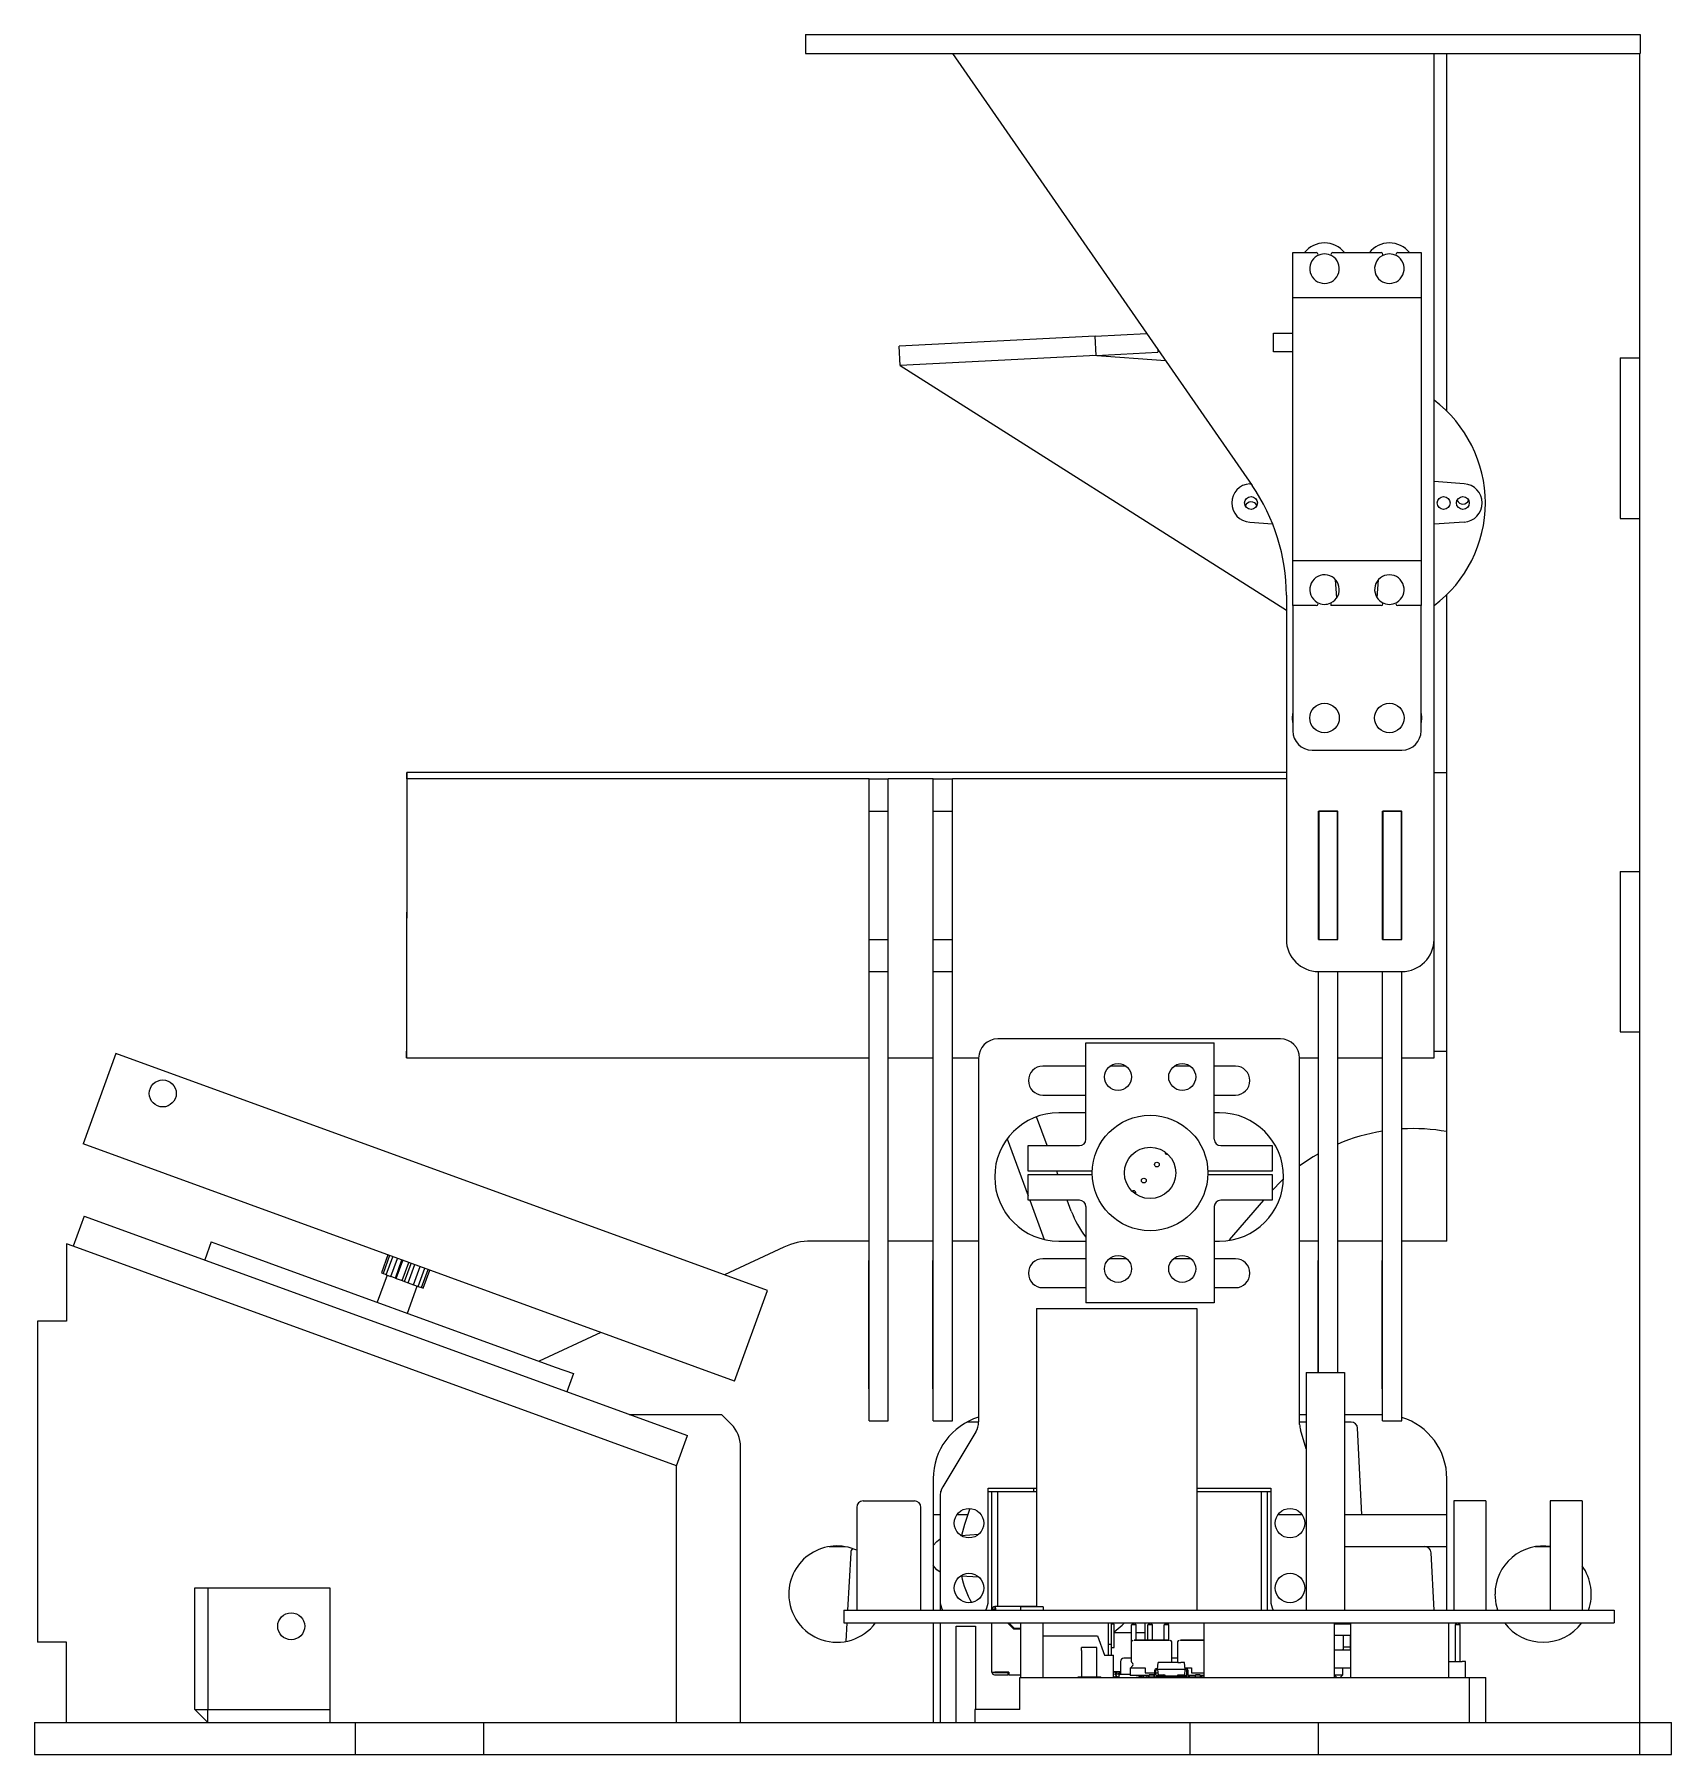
# Model space of a CAD drawing. Header units: millimetres. Extents: x -892 to 1085, y 100 to 1264.
# Drawn here: x -891.9 to -636.9, y 449.1 to 717.1 of the extents above; entities that cross this region are included whole.
import ezdxf

# ---------------------------------------------------------------- set-up
doc = ezdxf.new("R2010")
doc.units = ezdxf.units.MM

msp = doc.modelspace()

# ---------------------------------------------------------------- linework, layer by layer
at = {"color": 7, "linetype": 'Continuous', "lineweight": 15}
for p, q in [((-771.84, 717.12), (-771.84, 714.12)), ((-771.84, 717.12), (-641.84, 717.12)), ((-641.84, 717.12), (-641.84, 714.12)), ((-771.84, 714.12), (-641.84, 714.12)), ((-748.94, 714.12), (-702.28, 646.83)), ((-673.94, 576.12), (-673.94, 714.12)), ((-671.94, 658.4), (-671.94, 714.12)), ((-641.94, 714.12), (-641.94, 666.72)), ((-695.94, 683.12), (-692.29, 683.12)), ((-695.94, 676.12), (-695.94, 683.12)), ((-689.69, 683.12), (-682.19, 683.12)), ((-679.59, 683.12), (-675.94, 683.12)), ((-675.94, 683.12), (-675.94, 676.12)), ((-695.94, 635.12), (-695.94, 676.12)), ((-695.94, 676.12), (-675.94, 676.12)), ((-675.94, 676.12), (-675.94, 635.12)), ((-726.72, 670.1), (-757.26, 668.56)), ((-726.72, 670.1), (-718.7, 670.5)), ((-726.57, 667.1), (-726.72, 670.1)), ((-698.94, 670.57), (-695.94, 670.57)), ((-698.94, 667.67), (-698.94, 670.57)), ((-757.11, 665.56), (-757.26, 668.56)), ((-726.57, 667.1), (-716.94, 667.59)), ((-716.97, 668.01), (-716.94, 667.59)), ((-695.94, 667.67), (-698.94, 667.67)), ((-726.57, 667.1), (-757.11, 665.56)), ((-757.11, 665.56), (-696.94, 627.41)), ((-715.76, 666.27), (-727.14, 667.07)), ((-644.94, 666.72), (-644.94, 641.72)), ((-644.94, 666.72), (-641.94, 666.72)), ((-641.94, 666.72), (-641.94, 641.72)), ((-702.65, 647.11), (-702.49, 647.12)), ((-669.22, 647.11), (-673.94, 647.44)), ((-702.65, 641.13), (-699.08, 640.87)), ((-669.22, 641.13), (-673.94, 640.79)), ((-644.94, 641.72), (-641.94, 641.72)), ((-641.94, 641.72), (-641.94, 586.72)), ((-675.94, 635.12), (-695.94, 635.12)), ((-695.94, 628.12), (-695.94, 635.12)), ((-675.94, 635.12), (-675.94, 628.12)), ((-689.07, 629.35), (-689.26, 632.14)), ((-682.81, 629.35), (-682.61, 632.14)), ((-671.94, 602.14), (-671.94, 629.84)), ((-696.94, 629.74), (-696.94, 576.12)), ((-695.94, 628.12), (-695.94, 608.62)), ((-692.29, 628.12), (-695.94, 628.12)), ((-689.99, 628.55), (-689.99, 628.12)), ((-682.19, 628.12), (-689.99, 628.12)), ((-675.94, 628.12), (-679.59, 628.12)), ((-675.94, 608.62), (-675.94, 628.12)), ((-692.94, 605.62), (-678.94, 605.62)), ((-833.94, 602.14), (-833.98, 558.71)), ((-833.94, 601.12), (-833.98, 557.69)), ((-833.94, 601.12), (-833.94, 602.14)), ((-696.94, 602.14), (-833.94, 602.14)), ((-761.94, 601.12), (-833.94, 601.12)), ((-761.94, 601.12), (-758.94, 601.12)), ((-761.94, 596.12), (-761.94, 601.12)), ((-751.94, 601.12), (-758.94, 601.12)), ((-758.94, 596.12), (-758.94, 601.12)), ((-751.94, 601.12), (-748.94, 601.12)), ((-751.94, 596.12), (-751.94, 601.12)), ((-696.94, 601.12), (-748.94, 601.12)), ((-748.94, 596.12), (-748.94, 601.12)), ((-673.94, 602.14), (-671.94, 602.14)), ((-671.94, 566.2), (-671.94, 602.14)), ((-761.94, 576.12), (-761.94, 596.12)), ((-761.94, 596.12), (-758.94, 596.12)), ((-758.94, 576.12), (-758.94, 596.12)), ((-751.94, 576.12), (-751.94, 596.12)), ((-751.94, 596.12), (-748.94, 596.12)), ((-748.94, 576.12), (-748.94, 596.12)), ((-691.94, 576.12), (-691.94, 596.12)), ((-691.94, 596.12), (-688.94, 596.12)), ((-688.99, 596.12), (-691.89, 596.12)), ((-691.89, 596.12), (-691.89, 576.12)), ((-688.99, 576.12), (-688.99, 596.12)), ((-688.94, 576.12), (-688.94, 596.12)), ((-681.94, 576.12), (-681.94, 596.12)), ((-681.94, 596.12), (-678.94, 596.12)), ((-678.99, 596.12), (-681.89, 596.12)), ((-681.89, 596.12), (-681.89, 576.12)), ((-678.99, 576.12), (-678.99, 596.12)), ((-678.94, 576.12), (-678.94, 596.12)), ((-644.94, 586.72), (-644.94, 561.72)), ((-644.94, 586.72), (-641.94, 586.72)), ((-641.94, 586.72), (-641.94, 561.72)), ((-761.94, 576.12), (-758.94, 576.12)), ((-761.94, 571.12), (-761.94, 576.12)), ((-758.94, 571.12), (-758.94, 576.12)), ((-751.94, 576.12), (-748.94, 576.12)), ((-751.94, 571.12), (-751.94, 576.12)), ((-748.94, 571.12), (-748.94, 576.12)), ((-691.94, 576.12), (-688.94, 576.12)), ((-691.89, 576.12), (-688.99, 576.12)), ((-681.94, 576.12), (-678.94, 576.12)), ((-681.89, 576.12), (-678.99, 576.12)), ((-673.94, 557.69), (-673.94, 576.12)), ((-761.94, 571.12), (-758.94, 571.12)), ((-761.94, 501.12), (-761.94, 571.12)), ((-758.94, 501.12), (-758.94, 571.12)), ((-751.94, 571.12), (-748.94, 571.12)), ((-751.94, 501.12), (-751.94, 571.12)), ((-748.94, 501.12), (-748.94, 571.12)), ((-691.94, 571.12), (-678.94, 571.12)), ((-691.94, 508.63), (-691.94, 571.12)), ((-688.94, 508.63), (-688.94, 571.12)), ((-681.94, 501.12), (-681.94, 571.12)), ((-678.94, 501.12), (-678.94, 571.12)), ((-671.94, 529.12), (-671.94, 566.2)), ((-697.87, 560.62), (-741.87, 560.62)), ((-644.94, 561.72), (-641.94, 561.72)), ((-641.94, 561.72), (-641.94, 454.12)), ((-879.23, 558.35), (-884.36, 544.25)), ((-777.75, 521.41), (-879.23, 558.35)), ((-833.98, 557.69), (-833.98, 558.71)), ((-833.98, 557.69), (-761.94, 557.69)), ((-758.94, 557.69), (-751.94, 557.69)), ((-748.94, 557.69), (-744.87, 557.69)), ((-744.87, 557.62), (-744.87, 500.95)), ((-728.16, 544.99), (-728.16, 559.99)), ((-728.16, 559.99), (-708.16, 559.99)), ((-708.16, 544.99), (-708.16, 559.99)), ((-694.87, 557.69), (-691.94, 557.69)), ((-694.87, 500.56), (-694.87, 557.62)), ((-688.94, 557.69), (-681.94, 557.69)), ((-678.94, 557.69), (-673.94, 557.69)), ((-673.94, 558.71), (-671.94, 558.71)), ((-728.16, 556.37), (-734.87, 556.37)), ((-721.9, 556.37), (-724.42, 556.37)), ((-711.9, 556.37), (-714.42, 556.37)), ((-704.87, 556.37), (-708.16, 556.37)), ((-734.87, 551.87), (-728.16, 551.87)), ((-708.16, 551.87), (-704.87, 551.87)), ((-734.18, 543.99), (-735.83, 548.5)), ((-728.16, 549.12), (-732.37, 549.12)), ((-707.37, 549.12), (-708.16, 549.12)), ((-782.88, 507.32), (-884.36, 544.25)), ((-740.42, 545.05), (-737.16, 536.15)), ((-737.16, 539.99), (-737.16, 543.99)), ((-737.16, 543.99), (-729.16, 543.99)), ((-707.16, 543.99), (-699.16, 543.99)), ((-699.16, 543.99), (-699.16, 539.99)), ((-727.16, 539.99), (-737.16, 539.99)), ((-737.16, 535.49), (-737.16, 539.49)), ((-737.16, 539.49), (-727.16, 539.49)), ((-732.52, 539.49), (-732.71, 539.99)), ((-699.16, 539.99), (-709.16, 539.99)), ((-709.16, 539.49), (-699.16, 539.49)), ((-699.16, 539.49), (-699.16, 535.49)), ((-729.16, 535.49), (-737.16, 535.49)), ((-736.91, 535.49), (-734.67, 529.39)), ((-730.43, 533.79), (-731.06, 535.49)), ((-728.16, 534.49), (-728.16, 519.49)), ((-708.16, 534.49), (-708.16, 519.49)), ((-699.16, 535.49), (-707.16, 535.49)), ((-700.51, 535.49), (-705.85, 529.31)), ((-884.2, 533.02), (-885.91, 528.32)), ((-884.2, 533.02), (-790.23, 498.82)), ((-886.94, 528.7), (-886.94, 516.62)), ((-885.91, 528.32), (-886.94, 528.7)), ((-791.94, 494.12), (-885.91, 528.32)), ((-864.38, 529), (-865.4, 526.18)), ((-864.38, 529), (-861.56, 527.97)), ((-861.56, 527.97), (-810.81, 509.5)), ((-775.2, 528.18), (-784.47, 523.86)), ((-761.94, 529.12), (-770.97, 529.12)), ((-751.94, 529.12), (-758.94, 529.12)), ((-744.87, 529.12), (-748.94, 529.12)), ((-732.37, 529.12), (-728.16, 529.12)), ((-708.16, 529.12), (-707.37, 529.12)), ((-691.94, 529.12), (-694.87, 529.12)), ((-681.94, 529.12), (-688.94, 529.12)), ((-671.94, 529.12), (-678.94, 529.12)), ((-836.87, 526.97), (-837.9, 524.15)), ((-836.61, 526.87), (-837.64, 524.05)), ((-837.13, 523.87), (-836.1, 526.69)), ((-836.43, 523.61), (-835.4, 526.43)), ((-835.72, 523.36), (-834.69, 526.18)), ((-835.57, 523.3), (-834.54, 526.12)), ((-834.65, 522.97), (-833.62, 525.79)), ((-834.28, 522.83), (-833.25, 525.65)), ((-833.72, 522.63), (-832.69, 525.45)), ((-761.99, 526.12), (-761.94, 526.12)), ((-761.99, 506.12), (-761.99, 526.12)), ((-751.99, 526.12), (-751.94, 526.12)), ((-751.99, 506.12), (-751.99, 526.12)), ((-728.16, 526.37), (-734.87, 526.37)), ((-721.78, 526.37), (-724.54, 526.37)), ((-711.78, 526.37), (-714.54, 526.37)), ((-704.87, 526.37), (-708.16, 526.37)), ((-691.99, 526.12), (-691.94, 526.12)), ((-691.99, 508.63), (-691.99, 526.12)), ((-681.99, 526.12), (-681.94, 526.12)), ((-681.99, 506.12), (-681.99, 526.12)), ((-836.99, 523.82), (-838.53, 519.59)), ((-837.9, 524.15), (-837.64, 524.05)), ((-837.13, 523.87), (-837.64, 524.05)), ((-837.13, 523.87), (-836.43, 523.61)), ((-835.72, 523.36), (-836.43, 523.61)), ((-835.72, 523.36), (-835.57, 523.3)), ((-835.57, 523.3), (-834.65, 522.97)), ((-834.65, 522.97), (-834.28, 522.83)), ((-834.28, 522.83), (-833.72, 522.63)), ((-833.72, 522.63), (-832.87, 522.32)), ((-832.87, 522.32), (-831.84, 525.14)), ((-832.16, 522.06), (-831.13, 524.88)), ((-831.65, 521.88), (-830.63, 524.7)), ((-831.39, 521.78), (-830.36, 524.6)), ((-831.36, 521.77), (-830.33, 524.59)), ((-833.84, 517.88), (-832.3, 522.11)), ((-832.87, 522.32), (-832.16, 522.06)), ((-832.16, 522.06), (-831.65, 521.88)), ((-831.65, 521.88), (-831.39, 521.78)), ((-831.39, 521.78), (-831.36, 521.77)), ((-782.88, 507.32), (-777.75, 521.41)), ((-734.87, 521.87), (-728.16, 521.87)), ((-708.16, 521.87), (-704.87, 521.87)), ((-735.86, 518.63), (-735.86, 472.12)), ((-735.86, 518.63), (-710.86, 518.63)), ((-708.16, 519.49), (-728.16, 519.49)), ((-710.86, 518.63), (-710.86, 471.63)), ((-891.44, 516.62), (-891.44, 466.62)), ((-886.94, 516.62), (-891.44, 516.62)), ((-803.69, 514.89), (-813.31, 510.41)), ((-810.81, 509.5), (-807.99, 508.48)), ((-807.99, 508.48), (-809.02, 505.66)), ((-693.86, 508.63), (-693.86, 471.63)), ((-693.86, 508.63), (-687.86, 508.63)), ((-687.86, 508.63), (-687.86, 471.63)), ((-681.94, 506.68), (-681.99, 506.67)), ((-761.94, 506.12), (-761.99, 506.12)), ((-751.94, 506.12), (-751.99, 506.12)), ((-681.94, 506.12), (-681.99, 506.12)), ((-799.3, 502.12), (-784.94, 502.12)), ((-783.4, 500.58), (-784.94, 502.12)), ((-694.87, 502.12), (-693.86, 502.12)), ((-687.86, 502.12), (-681.94, 502.12)), ((-791.94, 494.12), (-790.23, 498.82)), ((-761.94, 501.12), (-758.94, 501.12)), ((-751.94, 501.12), (-748.94, 501.12)), ((-745.3, 499.41), (-750.44, 490.83)), ((-744.87, 500.92), (-746.69, 500.92)), ((-693.86, 500.92), (-694.87, 500.92)), ((-693.86, 496.74), (-694.74, 499.7)), ((-686.84, 500.92), (-687.86, 500.92)), ((-685.18, 486.52), (-685.84, 499.97)), ((-681.94, 501.12), (-678.94, 501.12)), ((-781.94, 454.12), (-781.94, 497.05)), ((-791.94, 454.12), (-791.94, 494.12)), ((-751.94, 492.12), (-751.94, 471.63)), ((-743.37, 490.62), (-735.86, 490.62)), ((-743.37, 473.07), (-743.37, 490.62)), ((-736.3, 490.62), (-736.34, 490.12)), ((-710.86, 490.62), (-699.37, 490.62)), ((-699.37, 490.62), (-699.37, 473.07)), ((-671.94, 471.63), (-671.94, 492.12)), ((-762.86, 488.63), (-758.86, 488.63)), ((-758.86, 488.63), (-754.86, 488.63)), ((-750.87, 490.12), (-750.75, 490.12)), ((-750.87, 489.29), (-750.87, 473.07)), ((-743.37, 490.12), (-742.87, 490.12)), ((-742.87, 490.12), (-741.87, 490.12)), ((-742.87, 490.12), (-742.87, 471.63)), ((-741.87, 472.17), (-741.87, 490.12)), ((-741.87, 490.12), (-735.86, 490.12)), ((-710.86, 490.12), (-700.87, 490.12)), ((-700.87, 490.12), (-700.87, 471.63)), ((-700.87, 490.12), (-699.87, 490.12)), ((-699.87, 471.63), (-699.87, 490.12)), ((-699.87, 490.12), (-699.37, 490.12)), ((-670.86, 488.63), (-670.86, 471.63)), ((-665.86, 488.63), (-670.86, 488.63)), ((-665.86, 488.63), (-665.86, 471.63)), ((-655.86, 488.63), (-655.86, 471.63)), ((-650.86, 488.63), (-655.86, 488.63)), ((-650.86, 488.63), (-650.86, 471.63)), ((-763.86, 487.63), (-763.86, 471.63)), ((-753.86, 471.63), (-753.86, 487.63)), ((-751.94, 486.52), (-750.87, 486.52)), ((-748.23, 486.52), (-746.54, 486.52)), ((-746.22, 487.46), (-747.07, 484.95)), ((-698.23, 486.52), (-694.51, 486.52)), ((-687.86, 486.52), (-671.94, 486.52)), ((-747.64, 483.25), (-744.85, 483.45)), ((-747.07, 484.95), (-747.54, 483.26)), ((-768.16, 481.52), (-765.72, 481.52)), ((-764.79, 480.57), (-765.28, 471.63)), ((-687.86, 481.52), (-671.94, 481.52)), ((-673.89, 471.63), (-674.38, 480.57)), ((-658.16, 481.52), (-655.86, 481.52)), ((-866.94, 456.12), (-866.94, 475.12)), ((-866.94, 475.12), (-864.94, 475.12)), ((-864.94, 475.12), (-864.94, 456.12)), ((-864.94, 475.12), (-845.94, 475.12)), ((-845.94, 475.12), (-845.94, 456.12)), ((-747.64, 476.99), (-744.85, 476.79)), ((-750.87, 473.07), (-750.87, 471.63)), ((-742.43, 471.71), (-742.79, 471.71)), ((-742.79, 471.63), (-742.79, 471.71)), ((-742.41, 471.8), (-742.41, 471.67)), ((-742.41, 471.8), (-742.28, 471.8)), ((-735.86, 472.17), (-742.33, 472.17)), ((-742.33, 472.17), (-742.33, 471.81)), ((-742.23, 471.71), (-742.15, 471.63)), ((-738.34, 472.12), (-738.34, 471.63)), ((-734.84, 472.12), (-738.34, 472.12)), ((-734.84, 472.12), (-734.84, 471.63)), ((-765.86, 471.63), (-765.86, 469.63)), ((-765.86, 471.63), (-645.86, 471.63)), ((-765.86, 469.63), (-645.86, 469.63)), ((-765.39, 469.63), (-765.54, 466.75)), ((-751.94, 469.63), (-751.94, 454.12)), ((-750.87, 469.63), (-750.87, 454.12)), ((-748.37, 469.12), (-745.37, 469.12)), ((-748.37, 454.12), (-748.37, 469.12)), ((-745.37, 469.12), (-745.37, 456.12)), ((-742.87, 469.63), (-742.87, 468.12)), ((-742.79, 461.96), (-742.79, 469.63)), ((-742.35, 471.63), (-742.37, 471.65)), ((-740.35, 469.63), (-739.43, 468.71)), ((-740.15, 469.63), (-739.33, 468.81)), ((-738.34, 469.63), (-738.34, 461.12)), ((-734.84, 461.12), (-734.84, 469.63)), ((-724.24, 469.62), (-724.64, 469.62)), ((-724.64, 467.62), (-724.64, 469.62)), ((-724.24, 469.62), (-724.24, 466.3)), ((-723.74, 469.42), (-724.24, 469.42)), ((-723.74, 467.62), (-723.74, 469.42)), ((-721.06, 469.32), (-720.76, 469.62)), ((-720.31, 469.32), (-721.06, 469.32)), ((-721.06, 466.78), (-721.06, 469.32)), ((-720.61, 469.62), (-720.76, 469.62)), ((-720.31, 469.32), (-720.61, 469.62)), ((-720.31, 466.93), (-720.31, 469.32)), ((-718.91, 466.93), (-718.91, 469.63)), ((-718.52, 469.32), (-718.22, 469.62)), ((-718.52, 466.93), (-718.52, 469.32)), ((-717.77, 469.32), (-718.52, 469.32)), ((-718.07, 469.62), (-718.22, 469.62)), ((-717.77, 469.32), (-718.07, 469.62)), ((-717.77, 466.93), (-717.77, 469.32)), ((-715.98, 469.32), (-715.68, 469.62)), ((-715.23, 469.32), (-715.98, 469.32)), ((-715.98, 466.93), (-715.98, 469.32)), ((-715.53, 469.62), (-715.68, 469.62)), ((-715.23, 469.32), (-715.53, 469.62)), ((-715.23, 466.93), (-715.23, 469.32)), ((-709.77, 469.63), (-709.77, 461.12)), ((-689.45, 461.12), (-689.45, 469.63)), ((-689.45, 469.5), (-686.91, 469.5)), ((-686.91, 461.12), (-686.91, 469.63)), ((-671.67, 469.63), (-671.67, 461.12)), ((-670.33, 469.62), (-670.63, 469.32)), ((-669.88, 469.32), (-670.63, 469.32)), ((-670.63, 469.32), (-670.63, 463.62)), ((-670.18, 469.62), (-670.33, 469.62)), ((-669.88, 469.32), (-670.18, 469.62)), ((-669.88, 463.62), (-669.88, 469.32)), ((-645.86, 471.63), (-645.86, 469.63)), ((-886.94, 466.62), (-891.44, 466.62)), ((-886.94, 454.12), (-886.94, 466.62)), ((-742.87, 468.12), (-742.79, 468.12)), ((-739.43, 468.71), (-738.34, 468.71)), ((-739.33, 468.81), (-738.34, 468.81)), ((-734.84, 467.62), (-726.34, 467.62)), ((-726.34, 467.62), (-725.25, 464.62)), ((-724.64, 464.62), (-724.64, 467.62)), ((-723.74, 468.12), (-721.06, 468.12)), ((-723.74, 465.82), (-723.74, 467.62)), ((-721.09, 466.67), (-721.09, 463.66)), ((-715.21, 466.93), (-720.66, 466.93)), ((-720.66, 466.93), (-720.66, 466.92)), ((-715.21, 466.92), (-720.66, 466.92)), ((-720.31, 468.12), (-718.91, 468.12)), ((-715.21, 466.92), (-715.21, 466.93)), ((-714.79, 463.66), (-714.79, 466.67)), ((-713.87, 466.67), (-713.87, 463.66)), ((-709.77, 466.93), (-713.45, 466.93)), ((-713.45, 466.93), (-713.45, 466.92)), ((-709.77, 466.92), (-713.45, 466.92)), ((-689.45, 467.71), (-688.06, 467.71)), ((-688.06, 467.23), (-688.06, 467.71)), ((-688.06, 467.71), (-687.02, 467.71)), ((-688.06, 465.62), (-688.06, 467.23)), ((-687.02, 467.71), (-687.02, 467.23)), ((-687.02, 467.71), (-686.91, 467.71)), ((-687.02, 467.23), (-687.02, 465.62)), ((-728.84, 465.32), (-728.84, 465.82)), ((-726.44, 465.82), (-728.84, 465.82)), ((-728.84, 465.32), (-728.84, 461.22)), ((-726.44, 465.32), (-726.44, 465.82)), ((-726.44, 461.22), (-726.44, 465.32)), ((-725.25, 464.62), (-723.84, 464.62)), ((-724.64, 466.3), (-724.24, 466.3)), ((-724.24, 466.3), (-724.24, 464.62)), ((-724.24, 465.82), (-723.74, 465.82)), ((-723.84, 461.12), (-723.84, 464.62)), ((-714.01, 464.12), (-714.79, 464.12)), ((-689.45, 465.42), (-686.91, 465.42)), ((-688.06, 465.93), (-687.02, 465.93)), ((-742.79, 461.96), (-742.43, 461.96)), ((-742.43, 461.96), (-742.33, 461.96)), ((-742.41, 461.96), (-742.41, 461.95)), ((-742.41, 461.95), (-740.19, 461.95)), ((-742.38, 461.91), (-740.29, 461.91)), ((-742.38, 461.55), (-740.29, 461.55)), ((-740.19, 461.96), (-742.33, 461.96)), ((-740.29, 461.55), (-740.29, 461.91)), ((-740.19, 461.96), (-740.19, 461.55)), ((-740.19, 461.55), (-738.34, 461.55)), ((-738.44, 456.12), (-738.44, 461.12)), ((-738.44, 461.12), (-668.4, 461.12)), ((-729.34, 461.12), (-729.34, 461.22)), ((-729.34, 461.22), (-725.84, 461.22)), ((-725.84, 461.12), (-725.84, 461.22)), ((-723.84, 462.08), (-722.76, 462.08)), ((-723.84, 462.07), (-722.76, 462.07)), ((-723.62, 462.02), (-723.84, 462.02)), ((-723.84, 461.99), (-723.62, 461.99)), ((-723.84, 461.22), (-723.64, 461.22)), ((-723.62, 461.22), (-723.64, 461.22)), ((-723.64, 461.12), (-723.64, 461.22)), ((-723.62, 462.02), (-723.62, 461.99)), ((-723.62, 461.99), (-723.62, 461.53)), ((-723.62, 461.22), (-723.09, 461.22)), ((-723.34, 461.99), (-723.58, 461.99)), ((-723.57, 461.72), (-723.57, 461.97)), ((-723.57, 461.72), (-723.14, 461.72)), ((-723.57, 461.72), (-723.57, 461.72)), ((-723.57, 461.69), (-723.11, 461.69)), ((-723.57, 461.69), (-722.83, 461.69)), ((-723.34, 461.99), (-723.34, 462.02)), ((-722.99, 462.02), (-723.34, 462.02)), ((-723.34, 461.72), (-723.34, 461.99)), ((-723.34, 461.99), (-722.99, 461.99)), ((-723.11, 461.69), (-723.14, 461.72)), ((-722.96, 461.72), (-723.11, 461.72)), ((-723.11, 461.69), (-723.11, 461.72)), ((-723.11, 461.22), (-723.11, 461.24)), ((-723.09, 461.22), (-723.01, 461.22)), ((-723.01, 461.62), (-723.01, 461.12)), ((-721.24, 461.62), (-723.01, 461.62)), ((-722.96, 461.72), (-722.83, 461.72)), ((-722.96, 461.69), (-722.96, 461.72)), ((-722.83, 461.69), (-722.96, 461.69)), ((-722.94, 461.72), (-722.94, 461.97)), ((-722.83, 461.69), (-722.83, 461.62)), ((-722.81, 461.7), (-722.81, 461.63)), ((-722.76, 463.62), (-722.76, 461.72)), ((-721.24, 462.62), (-721.24, 461.42)), ((-721.24, 462.62), (-718.94, 462.62)), ((-718.29, 461.42), (-721.24, 461.42)), ((-721.09, 462.68), (-721.09, 462.62)), ((-720.31, 461.17), (-720.31, 461.12)), ((-720.31, 461.17), (-720.09, 461.17)), ((-720.09, 461.17), (-719.09, 461.17)), ((-719.43, 461.32), (-719.84, 461.31)), ((-719.32, 461.42), (-719.32, 461.41)), ((-719.15, 461.38), (-719.14, 461.42)), ((-719.09, 461.17), (-718.86, 461.17)), ((-719.09, 461.17), (-719.09, 461.12)), ((-718.94, 462.62), (-718.94, 461.87)), ((-718.94, 461.87), (-717.45, 461.87)), ((-718.84, 461.42), (-718.79, 461.22)), ((-718.79, 461.22), (-718.69, 461.22)), ((-718.69, 461.22), (-718.18, 461.22)), ((-718.69, 461.12), (-718.69, 461.22)), ((-718.4, 461.42), (-718.4, 461.24)), ((-718.37, 461.42), (-718.37, 461.26)), ((-718.29, 461.52), (-718.29, 461.42)), ((-718.26, 461.52), (-718.29, 461.52)), ((-717.61, 461.52), (-718.26, 461.52)), ((-717.61, 461.47), (-718.26, 461.47)), ((-718.18, 461.22), (-715.68, 461.22)), ((-718.18, 461.12), (-718.18, 461.22)), ((-717.67, 461.47), (-717.67, 461.52)), ((-717.64, 461.47), (-717.64, 461.52)), ((-717.64, 461.47), (-717.64, 461.49)), ((-717.59, 461.52), (-717.61, 461.52)), ((-717.61, 461.47), (-717.61, 461.52)), ((-717.59, 461.42), (-717.59, 461.52)), ((-717.46, 461.42), (-717.59, 461.42)), ((-717.45, 462.2), (-717.45, 461.52)), ((-717.25, 461.52), (-717.45, 461.52)), ((-717.15, 462.3), (-717.25, 462.2)), ((-717.25, 461.52), (-717.25, 462.2)), ((-717.25, 461.87), (-716.95, 461.87)), ((-717.18, 461.42), (-717.18, 461.22)), ((-717.14, 461.42), (-717.18, 461.42)), ((-716.99, 462.5), (-717.15, 462.5)), ((-716.99, 462.3), (-717.15, 462.3)), ((-717.09, 461.42), (-717.14, 461.42)), ((-716.06, 461.52), (-717.09, 461.42)), ((-717.09, 461.42), (-716.05, 461.42)), ((-717, 462.39), (-716.9, 463.47)), ((-717, 462.39), (-716.92, 461.52)), ((-712.7, 462.39), (-717, 462.39)), ((-716.92, 461.52), (-715.85, 461.52)), ((-713.85, 463.47), (-716.9, 463.47)), ((-716.05, 461.42), (-716.05, 461.42)), ((-715.85, 461.42), (-716.05, 461.42)), ((-715.96, 461.32), (-715.94, 461.42)), ((-715.56, 461.27), (-715.87, 461.27)), ((-715.85, 461.52), (-715.85, 461.32)), ((-713.85, 461.32), (-715.85, 461.32)), ((-715.68, 461.12), (-715.68, 461.22)), ((-715.68, 461.17), (-715.32, 461.17)), ((-715.54, 461.32), (-715.54, 461.3)), ((-715.39, 461.28), (-715.39, 461.32)), ((-715.22, 461.31), (-715.34, 461.32)), ((-715.32, 461.17), (-715.32, 461.12)), ((-715.32, 461.17), (-714.69, 461.17)), ((-715.22, 461.32), (-715.22, 461.22)), ((-714.02, 461.22), (-715.22, 461.22)), ((-714.69, 461.17), (-714.46, 461.17)), ((-714.46, 461.12), (-714.46, 461.17)), ((-714.02, 461.22), (-711.52, 461.22)), ((-714.02, 461.12), (-714.02, 461.22)), ((-713.85, 463.47), (-713.35, 463.47)), ((-713.85, 461.32), (-713.85, 461.52)), ((-713.85, 461.52), (-712.77, 461.52)), ((-713.65, 461.42), (-713.85, 461.42)), ((-713.65, 461.42), (-712.61, 461.42)), ((-713.65, 461.42), (-713.65, 461.42)), ((-713.64, 461.52), (-712.61, 461.42)), ((-712.79, 463.47), (-713.35, 463.47)), ((-712.7, 462.39), (-712.79, 463.47)), ((-712.77, 461.52), (-712.7, 462.39)), ((-712.72, 462.62), (-711.72, 462.62)), ((-712.71, 462.5), (-712.55, 462.5)), ((-712.55, 462.3), (-712.7, 462.3)), ((-712.61, 461.42), (-712.56, 461.42)), ((-712.51, 461.42), (-712.56, 461.42)), ((-712.45, 462.2), (-712.55, 462.3)), ((-712.51, 461.22), (-712.51, 461.42)), ((-712.45, 461.52), (-712.45, 462.2)), ((-712.25, 461.52), (-712.45, 461.52)), ((-712.25, 461.52), (-712.25, 462.2)), ((-711.07, 461.42), (-712.23, 461.42)), ((-712.01, 461.22), (-712.01, 461.42)), ((-711.72, 462.62), (-711.72, 461.87)), ((-711.72, 461.87), (-709.77, 461.87)), ((-711.52, 461.12), (-711.52, 461.22)), ((-711.47, 461.22), (-709.97, 461.22)), ((-711.47, 461.12), (-711.47, 461.22)), ((-711.07, 461.52), (-711.07, 461.42)), ((-711.05, 461.52), (-711.07, 461.52)), ((-710.4, 461.52), (-711.05, 461.52)), ((-710.4, 461.47), (-711.05, 461.47)), ((-710.37, 461.52), (-710.4, 461.52)), ((-710.37, 461.42), (-710.37, 461.52)), ((-709.77, 461.42), (-710.37, 461.42)), ((-709.97, 461.12), (-709.97, 461.22)), ((-709.89, 461.18), (-709.84, 461.12)), ((-709.88, 461.19), (-709.88, 461.22)), ((-709.88, 461.22), (-709.84, 461.22)), ((-689.45, 462.62), (-686.91, 462.62)), ((-689.45, 461.52), (-688.14, 461.52)), ((-689.45, 461.48), (-689.09, 461.12)), ((-688.54, 461.12), (-688.14, 461.52)), ((-688.14, 461.52), (-688.14, 462.62)), ((-686.95, 462.62), (-686.95, 461.52)), ((-686.95, 461.52), (-686.91, 461.48)), ((-686.95, 461.52), (-686.91, 461.52)), ((-671.67, 463.62), (-669.53, 463.62)), ((-669.03, 463.62), (-669.53, 463.62)), ((-669.03, 461.12), (-669.03, 463.62)), ((-668.4, 454.12), (-668.4, 461.12)), ((-668.4, 461.12), (-665.86, 461.12)), ((-665.86, 454.12), (-665.86, 461.12)), ((-866.94, 456.12), (-864.94, 456.12)), ((-866.94, 456.12), (-864.94, 454.12)), ((-864.94, 456.12), (-845.94, 456.12)), ((-864.94, 454.12), (-864.94, 456.12)), ((-845.94, 456.12), (-845.94, 454.12)), ((-745.44, 456.12), (-745.44, 454.12)), ((-738.44, 456.12), (-745.44, 456.12)), ((-891.94, 454.12), (-891.94, 449.12)), ((-891.94, 454.12), (-841.94, 454.12)), ((-841.94, 449.12), (-841.94, 454.12)), ((-841.94, 454.12), (-821.94, 454.12)), ((-821.94, 449.12), (-821.94, 454.12)), ((-821.94, 454.12), (-711.94, 454.12)), ((-711.94, 449.12), (-711.94, 454.12)), ((-711.94, 454.12), (-691.94, 454.12)), ((-691.94, 449.12), (-691.94, 454.12)), ((-691.94, 454.12), (-641.94, 454.12)), ((-641.94, 454.12), (-641.94, 449.12)), ((-641.94, 454.12), (-636.94, 454.12)), ((-636.94, 449.12), (-636.94, 454.12)), ((-891.94, 449.12), (-841.94, 449.12)), ((-841.94, 449.12), (-821.94, 449.12)), ((-821.94, 449.12), (-711.94, 449.12)), ((-711.94, 449.12), (-691.94, 449.12)), ((-691.94, 449.12), (-641.94, 449.12)), ((-641.94, 449.12), (-636.94, 449.12))]:
    msp.add_line(p, q, dxfattribs=at)
at = {"color": 7, "linetype": 'Continuous', "lineweight": 15, "flags": 128}
for points in [[(-695.94, 609.91), (-695.99, 610.59), (-695.94, 611.32)], [(-675.94, 611.32), (-675.89, 610.64), (-675.94, 609.91)], [(-744.88, 557.69), (-744.87, 557.34), (-744.87, 557.33)], [(-691.94, 542.74), (-692.77, 542.26), (-694.87, 540.85)], [(-697.38, 538.8), (-697.7, 538.5), (-699.16, 537.02)], [(-751.94, 481.67), (-751.39, 482.34), (-750.87, 482.72)], [(-750.87, 477.52), (-751.39, 477.9), (-751.94, 478.56)], [(-664.01, 471.63), (-664.27, 472.56), (-664.44, 474.12)], [(-723.74, 468.22), (-722.51, 469.27), (-722.15, 469.63)], [(-721.24, 461.62), (-721.24, 461.62), (-721.24, 461.66)], [(-721.24, 461.62), (-721.24, 461.62), (-721.24, 461.65)], [(-718.41, 461.42), (-718.43, 461.36), (-718.45, 461.3), (-718.47, 461.26), (-718.5, 461.23), (-718.53, 461.22)], [(-717.62, 461.47), (-717.62, 461.49), (-717.62, 461.52)], [(-715.61, 461.32), (-715.61, 461.32), (-715.6, 461.31)], [(-715.34, 461.32), (-715.36, 461.32), (-715.36, 461.32)], [(-710.06, 461.42), (-710.09, 461.39), (-710.18, 461.29)]]:
    msp.add_lwpolyline(points, dxfattribs=at)
at = {"color": 7, "linetype": 'Continuous', "lineweight": 15}
for centre, radius in [((-702.44, 644.12), 1), ((-672.44, 644.12), 1), ((-669.44, 644.12), 1), ((-690.99, 610.62), 2.3), ((-680.89, 610.62), 2.3), ((-723.16, 554.69), 2.1), ((-713.16, 554.69), 2.1), ((-718.16, 539.74), 9), ((-718.16, 539.74), 4), ((-717.1, 541.04), 0.375), ((-719.13, 538.55), 0.375), ((-723.16, 524.79), 2.1), ((-713.16, 524.79), 2.1), ((-746.37, 485.17), 2.3), ((-696.37, 485.17), 2.3), ((-746.37, 475.07), 2.3), ((-696.37, 475.07), 2.3), ((-851.94, 469.12), 2.1)]:
    msp.add_circle(centre, radius, dxfattribs=at)
at = {"color": 7, "linetype": 'Continuous'}
msp.add_circle((-871.94, 552.12), 2.1, dxfattribs=at)
at = {"color": 7, "linetype": 'Continuous', "lineweight": 15}
for centre, radius, start, end in [((-690.99, 680.62), 4, 38.6822, 141.3178), ((-680.89, 680.62), 4, 38.6822, 141.3178), ((-690.99, 680.62), 2.3, 120, 60), ((-692.29, 682.82), 0.3, 4.9399, 90), ((-690.99, 680.62), 2.3, 60, 120), ((-692.29, 682.87), 0.3, 300, 355.0601), ((-689.69, 682.82), 0.3, 90, 175.0601), ((-689.69, 682.87), 0.3, 184.9399, 240), ((-680.89, 680.62), 2.3, 120, 60), ((-682.19, 682.82), 0.3, 4.9399, 90), ((-680.89, 680.62), 2.3, 60, 120), ((-682.19, 682.87), 0.3, 300, 355.0601), ((-679.59, 682.82), 0.3, 90, 175.0601), ((-679.59, 682.87), 0.3, 184.9399, 240), ((-685.94, 644.12), 20, 306.8699, 53.1301), ((-702.44, 644.12), 3, 94.0449, 265.9551), ((-726.94, 629.74), 30, 0, 34.7349), ((-669.44, 644.12), 3, 274.0449, 85.9551), ((-702.42, 643.29), 1, 92.8848, 156.9016), ((-702.42, 643.29), 1, 25.9832, 92.8848), ((-669.46, 644.95), 1, 205.9832, 336.9016), ((-690.99, 630.62), 2.3, 295.7715, 240), ((-680.89, 630.62), 2.3, 300, 240), ((-692.29, 628.42), 0.3, 270, 355.0601), ((-690.99, 630.62), 2.3, 240, 295.7715), ((-692.29, 628.37), 0.3, 4.9399, 60), ((-682.19, 628.42), 0.3, 270, 355.0601), ((-680.89, 630.62), 2.3, 240, 300), ((-682.19, 628.37), 0.3, 4.9399, 60), ((-679.59, 628.37), 0.3, 120, 175.0601), ((-679.59, 628.42), 0.3, 184.9399, 270), ((-692.94, 608.62), 3, 180, 270), ((-678.94, 608.62), 3, 270, 0), ((-691.94, 576.12), 5, 180, 270), ((-678.94, 576.12), 5, 270, 0), ((-741.87, 557.62), 3, 90, 180), ((-697.87, 557.62), 3, 0, 90), ((-734.87, 554.12), 2.25, 90, 270), ((-704.87, 554.12), 2.25, 270, 90), ((-732.37, 539.12), 10, 90, 270), ((-707.37, 539.12), 10, 270, 90), ((-729.16, 544.99), 1, 270, 0), ((-707.16, 544.99), 1, 180, 270), ((-677.15, 516.64), 30, 99.1849, 113.1385), ((-677.15, 516.64), 30, 79.9963, 93.4181), ((-715.5, 543.01), 0.375, 178.9008, 282.8798), ((-720.73, 536.58), 0.375, 334.2539, 127.5267), ((-716.82, 538.79), 14.5, 200.1647, 218.5601), ((-729.16, 534.49), 1, 0, 90), ((-707.16, 534.49), 1, 90, 180), ((-770.97, 519.12), 10, 90, 115), ((-734.87, 524.12), 2.25, 90, 270), ((-704.87, 524.12), 2.25, 270, 90), ((-741.94, 492.12), 10, 107.063, 180), ((-681.94, 492.12), 10, 0, 72.5424), ((-786.94, 497.05), 5, 0, 45), ((-747.87, 500.95), 3, 329.0362, 0), ((-691.87, 500.56), 3, 180, 196.6992), ((-686.84, 499.92), 1, 2.8035, 90), ((-747.87, 489.29), 3, 149.0362, 180), ((-762.86, 487.63), 1, 90, 180), ((-754.86, 487.63), 1, 0, 90), ((-766.94, 474.12), 7.5, 65.7533, 180), ((-763.79, 480.52), 1, 135.9009, 176.8665), ((-675.38, 480.52), 1, 3.1335, 90), ((-656.94, 474.12), 7.5, 80.6332, 180), ((-656.94, 474.12), 7.5, 340.6098, 35.8389), ((-732.87, 480.12), 15, 192.0716, 209.1839), ((-766.94, 474.12), 7.5, 180, 323.2255), ((-747.87, 473.07), 3, 180, 208.6854), ((-746.37, 473.07), 3, 331.3146, 0), ((-742.33, 471.71), 0.46, 90, 180), ((-742.33, 471.71), 0.1, 143.1301, 180), ((-742.33, 471.71), 0.1, 90, 115.8419), ((-696.37, 473.07), 3, 180, 208.6854), ((-656.94, 474.12), 7.5, 216.7745, 323.2255), ((-720.84, 466.67), 0.25, 90, 180), ((-715.04, 466.67), 0.25, 0, 90), ((-713.62, 466.67), 0.25, 90, 180), ((-722.26, 463.62), 0.5, 90, 180), ((-720.84, 463.66), 0.25, 180, 242.9643), ((-715.04, 463.66), 0.25, 310.5718, 0), ((-713.62, 463.66), 0.25, 180, 229.4282), ((-689.36, 465.62), 0.2, 244.8493, 270), ((-688.26, 465.62), 0.2, 270, 0), ((-686.82, 465.62), 0.2, 180, 244.8493), ((-742.38, 461.96), 0.41, 180, 270), ((-742.38, 461.96), 0.05, 180, 270), ((-723.08, 461.71), 0.49, 178.7932, 268.7401), ((-723.07, 461.72), 0.5, 180, 270), ((-722.86, 461.72), 0.1, 270, 0), ((-722.83, 461.7), 0.02, 0, 90), ((-720.84, 462.68), 0.25, 117.0357, 180), ((-721.09, 463.17), 0.3, 297.0357, 62.9643), ((-720.09, 461.47), 0.3, 303.5573, 327.766), ((-719.43, 461.43), 0.11, 271, 350), ((-719.08, 461.27), 0.1, 156.2509, 210), ((-719.43, 461.43), 0.29, 336.2509, 350), ((-718.51, 461.47), 0.25, 270, 0), ((-717.36, 461.47), 0.25, 180, 214.0558), ((-717.76, 461.52), 0.311, 342.1932, 0), ((-717.15, 462.2), 0.3, 90, 180), ((-717.15, 461.52), 0.1, 180, 251.8051), ((-740.21, 461.37), 23.07, 359.6341, 0.1195), ((-715.7, 461.27), 0.1, 2.6966, 23.7491), ((-715.56, 461.3), 0.025, 271, 354), ((-715.29, 461.27), 0.1, 173.0923, 180.2077), ((-715.56, 461.3), 0.175, 353.0923, 354), ((-689.49, 461.37), 23.07, 179.8805, 180.3659), ((-712.55, 462.2), 0.3, 0, 90), ((-712.55, 461.52), 0.1, 288.1949, 0), ((-711.94, 461.52), 0.311, 180, 197.8068), ((-711.3, 461.47), 0.25, 270, 0), ((-710.15, 461.47), 0.25, 180, 270), ((-710.42, 461.47), 0.3, 308.5125, 324.6235), ((-710, 461.31), 0.17, 277.8472, 310.1228), ((-709.24, 460.41), 1, 121.5996, 130.1228)]:
    msp.add_arc(centre, radius, start, end, dxfattribs=at)
for points, knots in [([(-742.79, 471.71), (-742.78, 471.71), (-742.77, 471.71), (-742.7, 471.69), (-742.58, 471.66), (-742.48, 471.64), (-742.43, 471.63), (-742.42, 471.63)], [0, 0, 0, 0, 0.236966, 0.47588, 0.717996, 0.965344, 1, 1, 1, 1]), ([(-742.41, 471.69), (-742.41, 471.69), (-742.42, 471.7), (-742.42, 471.71), (-742.43, 471.71), (-742.43, 471.71)], [0, 0, 0, 0, 0.310495, 0.712115, 1, 1, 1, 1]), ([(-742.33, 472.17), (-742.32, 472.16), (-742.3, 472.15), (-742.28, 472.07), (-742.26, 471.95), (-742.24, 471.82), (-742.23, 471.74), (-742.23, 471.71)], [0, 0, 0, 0, 0.216745, 0.433496, 0.650245, 0.866997, 1, 1, 1, 1]), ([(-742.33, 471.81), (-742.32, 471.81), (-742.31, 471.81), (-742.3, 471.8), (-742.3, 471.8)], [0, 0, 0, 0, 0.967593, 1, 1, 1, 1]), ([(-742.25, 471.75), (-742.25, 471.75), (-742.24, 471.74), (-742.23, 471.72), (-742.23, 471.71)], [0, 0, 0, 0, 0.248348, 1, 1, 1, 1]), ([(-721.01, 464.12), (-721.17, 464.12), (-721.41, 464.12), (-721.7, 464.12), (-721.9, 464.12), (-722.06, 464.12), (-722.22, 464.12), (-722.25, 464.12), (-722.26, 464.12)], [0, 0, 0, 0, 0.239443, 0.369858, 0.5, 0.630416, 0.760557, 1, 1, 1, 1]), ([(-723.62, 462.02), (-723.62, 462.02), (-723.6, 462.02), (-723.59, 462.01), (-723.58, 462), (-723.58, 461.99), (-723.57, 461.98), (-723.57, 461.97), (-723.57, 461.97)], [0, 0, 0, 0, 0.1887689, 0.4157021, 0.5452896, 0.6857201, 0.8372284, 1, 1, 1, 1]), ([(-723.62, 461.53), (-723.62, 461.53), (-723.62, 461.53), (-723.62, 461.53), (-723.62, 461.53), (-723.6, 461.56), (-723.59, 461.62), (-723.58, 461.68), (-723.58, 461.71), (-723.57, 461.72), (-723.57, 461.72), (-723.57, 461.72), (-723.57, 461.72), (-723.57, 461.72)], [0, 0, 0, 0, 0.004967, 0.010364, 0.023502, 0.061865, 0.530544, 0.846805, 0.946703, 0.978206, 0.989902, 0.995066, 1, 1, 1, 1]), ([(-722.99, 462.02), (-722.98, 462.02), (-722.97, 462.02), (-722.96, 462.01), (-722.95, 462), (-722.94, 461.99), (-722.94, 461.98), (-722.94, 461.97), (-722.94, 461.97)], [0, 0, 0, 0, 0.1887689, 0.4157021, 0.5452896, 0.6857201, 0.8372284, 1, 1, 1, 1]), ([(-722.99, 462.02), (-722.98, 462.02), (-722.97, 462.02), (-722.96, 462.01), (-722.95, 462), (-722.94, 461.99), (-722.94, 461.98), (-722.94, 461.97), (-722.94, 461.97)], [0, 0, 0, 0, 0.188769, 0.415702, 0.54529, 0.68572, 0.837228, 1, 1, 1, 1]), ([(-722.99, 461.99), (-722.98, 461.99), (-722.97, 461.99), (-722.96, 461.99), (-722.95, 461.98), (-722.94, 461.98), (-722.94, 461.97), (-722.94, 461.97), (-722.94, 461.97)], [0, 0, 0, 0, 0.188759, 0.415689, 0.545277, 0.68571, 0.837223, 1, 1, 1, 1]), ([(-720.09, 461.17), (-720.09, 461.17), (-720.06, 461.17), (-720.01, 461.18), (-719.95, 461.2), (-719.93, 461.22), (-719.93, 461.22)], [0, 0, 0, 0, 0.0189127, 0.5711421, 0.8954693, 1, 1, 1, 1]), ([(-719.08, 461.17), (-719.08, 461.17), (-719.09, 461.17), (-719.11, 461.17), (-719.14, 461.19), (-719.15, 461.21), (-719.16, 461.22), (-719.16, 461.22)], [0, 0, 0, 0, 0.017051, 0.438487, 0.709803, 0.910541, 1, 1, 1, 1]), ([(-717.66, 461.22), (-717.66, 461.22), (-717.65, 461.22), (-717.62, 461.24), (-717.57, 461.26), (-717.51, 461.32), (-717.48, 461.38), (-717.47, 461.41), (-717.46, 461.42)], [0, 0, 0, 0, 0.07428, 0.183605, 0.431204, 0.711835, 0.900748, 1, 1, 1, 1]), ([(-716.05, 461.42), (-716.03, 461.39), (-715.98, 461.33), (-715.89, 461.27), (-715.81, 461.24), (-715.76, 461.23), (-715.74, 461.22), (-715.74, 461.22), (-715.74, 461.22)], [0, 0, 0, 0, 0.233555, 0.533413, 0.84475, 0.908145, 0.972177, 1, 1, 1, 1]), ([(-715.39, 461.27), (-715.39, 461.26), (-715.39, 461.24), (-715.38, 461.21), (-715.36, 461.19), (-715.33, 461.17), (-715.32, 461.17), (-715.32, 461.17)], [0, 0, 0, 0, 0.171226, 0.341642, 0.582317, 0.916293, 1, 1, 1, 1]), ([(-714.68, 461.17), (-714.68, 461.17), (-714.71, 461.17), (-714.77, 461.18), (-714.82, 461.2), (-714.84, 461.22), (-714.85, 461.22)], [0, 0, 0, 0, 0.018913, 0.571142, 0.895469, 1, 1, 1, 1]), ([(-713.95, 461.22), (-713.95, 461.22), (-713.95, 461.22), (-713.93, 461.23), (-713.87, 461.24), (-713.78, 461.28), (-713.69, 461.35), (-713.66, 461.4), (-713.65, 461.42)], [0, 0, 0, 0, 0.028672, 0.070571, 0.217318, 0.597528, 0.843264, 1, 1, 1, 1]), ([(-712.03, 461.22), (-712.03, 461.22), (-712.04, 461.22), (-712.07, 461.24), (-712.12, 461.26), (-712.18, 461.32), (-712.21, 461.38), (-712.23, 461.41), (-712.23, 461.42)], [0, 0, 0, 0, 0.0742803, 0.1836045, 0.4312037, 0.7118349, 0.9007476, 1, 1, 1, 1])]:
    msp.add_open_spline(points, degree=3, knots=knots, dxfattribs=at)

doc.saveas('drawing.dxf')
